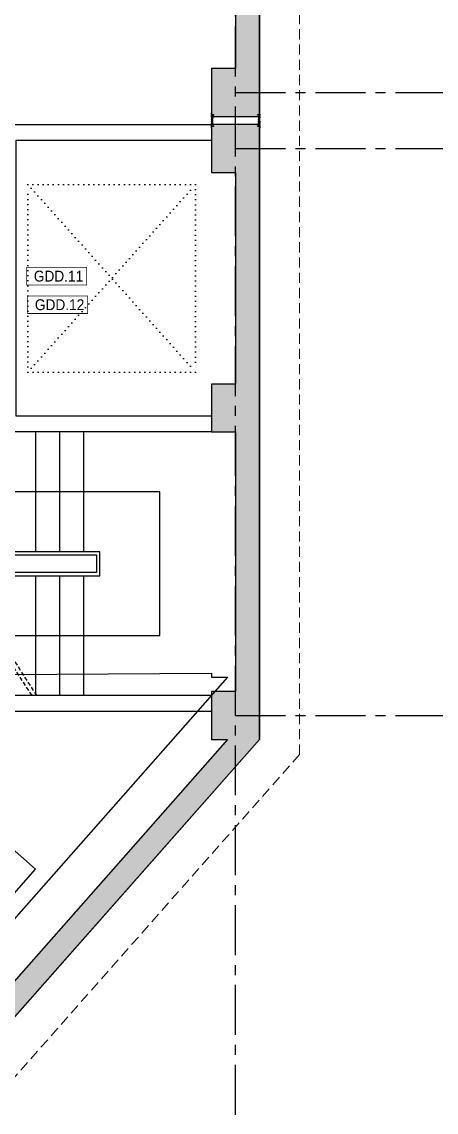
# Model space of a CAD drawing. Header units: millimetres. Extents: x -379292 to 1221486, y 92049 to 447512.
# Drawn here: x -106130 to -100945, y 155851 to 169504 of the extents above; entities that cross this region are included whole.
import ezdxf
from ezdxf.lldxf.tags import DXFTag

# ---------------------------------------------------------------- set-up
doc = ezdxf.new("R2010")
doc.units = ezdxf.units.MM
for name, pattern in [('( Hidden )', [0.375, 0.25, -0.125]), ('CENTER', [2, 1.25, -0.25, 0.25, -0.25]), ('DOT', [6.35, 0, -6.35]), ('HIDDEN', [9.525, 6.35, -3.175])]:
    doc.linetypes.add(name, pattern=pattern)
for name, color, linetype, lineweight in [('-M-YNGN-ZON6', 2, 'SP', 30), ('06_FORMWORK HIDDEN', 252, 'HIDDEN2', 0), ('Aironn-Kodlama', 7, 'Continuous', 0)]:
    doc.layers.add(name, color=color, linetype=linetype, lineweight=lineweight)
for name, color, linetype in [('05_AXIS', 211, 'CENTER'), ('05_DILATATION', 131, 'Continuous'), ('05_HANDRAIL', 153, 'Continuous'), ('05_HATCH CONCRETE', 141, 'Continuous'), ('05_HATCH SOLID-2', 253, 'Continuous'), ('05_HOLE MC', 150, 'Continuous'), ('05_STAIRS', 52, 'Continuous'), ('05_STAIRS ARROW', 2, 'Continuous'), ('05_WALL', 3, 'Continuous'), ('AIRONN ZONLAMA', 4, 'Continuous')]:
    doc.layers.add(name, color=color, linetype=linetype)
doc.styles.add('CIZGI', font='tahoma.ttf', dxfattribs={"width": 0.8, "oblique": 20})
doc.styles.get("Standard").update_dxf_attribs({"font": 'segoeuil.ttf'})
tags = doc.linetypes.add('HIDDEN2', pattern=[0.1875, 0.125, -0.0625]).pattern_tags.tags
tags[6:7] = [DXFTag(74, 4), DXFTag(75, 0), DXFTag(340, '0'), DXFTag(46, 0.0), DXFTag(50, 0.0), DXFTag(44, 0.0), DXFTag(45, 0.0)]
tags[4:5] = [DXFTag(74, 4), DXFTag(75, 0), DXFTag(340, '0'), DXFTag(46, 0.0), DXFTag(50, 0.0), DXFTag(44, 0.0), DXFTag(45, 0.0)]
doc.linetypes.add('SP', pattern='A,2,-0.1,["SP",CIZGI,S=0.14,R=0.2,X=0,Y=-0.07],-0.255', length=2.355)
pattern_1 = [(225, (905000, -3e-07), (67.351921, -67.351921), []), (225, (904932.65, -3e-07), (67.351921, -67.351921), [47.625, -23.8125])]

# ---------------------------------------------------------------- blocks, each defined once
blk = doc.blocks.new('202_Aks')
at = {"layer": '05_AXIS', "ltscale": 500}
for p, q in [((137900, -182300), (137900, 5000)), ((137900, -109500), (143500, -109500)), ((137900, -110200), (143500, -110200)), ((137900, -117300), (142900, -117300))]:
    blk.add_line(p, q, dxfattribs=at)
blk = doc.blocks.new('*U86')
at = {"layer": '05_HANDRAIL', "color": 8}
blk.add_lwpolyline([(1444, 1500), (3200, 1500), (3200, 1800), (-70, 1800), (-70, 1760), (3160, 1760), (3160, 1540), (1418, 1540)], dxfattribs=at)
at = {"layer": '05_HANDRAIL', "color": 8, "linetype": 'DOT', "ltscale": 10}
blk.add_lwpolyline([(1352, 1540), (-50, 1540), (-50, 1500), (1384, 1500)], dxfattribs=at)
at = {"layer": '05_STAIRS', "color": 8, "flags": 128}
for points in [[(0, 1800), (0, 3300)], [(300, 1800), (300, 3300)], [(600, 1800), (600, 3300)], [(900, 1800), (900, 3300)], [(1200, 1800), (1200, 3300)], [(1500, 1800), (1500, 3300)], [(1800, 1800), (1800, 3300)], [(2100, 1800), (2100, 3300)], [(2400, 1800), (2400, 3300)], [(2700, 1800), (2700, 3300)], [(3000, 1800), (3000, 3300)], [(1928, 750), (3000, 750), (3950, 750), (3950, 2550), (0, 2550)], [(1444, 1500), (3200, 1500), (3200, 1800), (0, 1800)], [(1800, 949), (1800, 1500)], [(2100, 484), (2100, 1500)], [(2400, 0), (2400, 1500)], [(2700, 0), (2700, 1500)], [(3000, 0), (3000, 1500)]]:
    blk.add_lwpolyline(points, dxfattribs=at)
at = {"layer": '05_STAIRS', "color": 8, "linetype": '( Hidden )', "ltscale": 200}
for points in [[(2353, 0), (1358, 1540)], [(2413, 0), (1418, 1540)]]:
    blk.add_lwpolyline(points, dxfattribs=at)
at = {"layer": '05_STAIRS', "color": 8, "linetype": 'DOT', "ltscale": 10, "flags": 128}
for points in [[(0, 0), (0, 1500)], [(0, 1500), (1384, 1500)], [(300, 0), (300, 1500)], [(600, 0), (600, 1500)], [(900, 0), (900, 1500)], [(1200, 0), (1200, 1500)], [(1500, 1413), (1500, 1500)], [(1500, 0), (1500, 1321)], [(0, 825), (0, 675), (-145, 750), (0, 825)], [(1800, 0), (1800, 856)], [(0, 750), (1869, 750)], [(2100, 0), (2100, 392)]]:
    blk.add_lwpolyline(points, dxfattribs=at)
at = {"layer": '05_STAIRS ARROW', "color": 8, "ltscale": 2}
blk.add_circle((0, 2550), 50, dxfattribs=at)
blk = doc.blocks.new('DİLATASYON PROFİL')
at = {"color": 8}
for p, q in [((-48, 0), (-46, 2)), ((-48, 0), (-20, 0)), ((-46, 2), (-46, 2)), ((-23, 2), (-20, 2)), ((-23, 2), (-22, 0)), ((-19, 2), (-20, 1)), ((-20, 2), (-20, 1)), ((-20, 0), (12, 0)), ((-20, 0), (-20, 0)), ((-20, 0), (-20, 0)), ((-17, 2), (-19, 2)), ((-17, 2), (-18, 0)), ((12, -13), (12, 0)), ((12, -13), (12, 0)), ((20, 2), (21, 0)), ((22, 2), (21, 2)), ((21, 1), (21, 0)), ((21, -1), (21, 0)), ((23, 1), (23, 1)), ((24, -6), (23, 1)), ((24, 1), (24, 1)), ((24, 1), (24, 1)), ((25, 1), (25, 1)), ((25, 1), (25, 1)), ((26, 1), (26, 1)), ((26, 1), (26, 1)), ((27, 1), (27, 1)), ((27, 1), (27, 1)), ((28, 1), (28, 1)), ((28, 1), (28, 1)), ((29, 1), (29, 1)), ((29, 1), (29, 1)), ((30, 1), (30, 1)), ((30, 1), (30, 1)), ((31, 1), (31, 1)), ((31, 1), (31, 1)), ((32, 1), (32, 1)), ((32, 1), (32, 1)), ((33, 1), (33, 1)), ((33, 1), (33, 1)), ((34, 1), (34, 1)), ((34, 1), (34, 1)), ((35, 1), (35, 1)), ((35, 1), (35, 1)), ((36, 2), (36, 2)), ((36, 2), (36, 1)), ((38, 2), (36, 1)), ((36, 1), (36, 2)), ((36, 1), (36, 2)), ((38, 2), (38, 2)), ((38, 2), (38, 2)), ((38, 2), (38, 2)), ((39, 2), (38, 2)), ((39, 2), (38, 2)), ((40, 2), (39, 2)), ((39, 2), (39, 2)), ((40, 2), (41, 2)), ((41, 2), (42, 1)), ((41, 2), (41, 2)), ((43, 2), (42, 1)), ((43, 2), (43, 2)), ((43, 1), (43, 2)), ((43, 1), (43, 2)), ((44, 1), (44, 1)), ((45, 1), (45, 1)), ((45, 1), (45, 1)), ((46, 1), (46, 1)), ((46, 1), (46, 1)), ((47, 1), (47, 1)), ((47, 1), (47, 1)), ((48, 1), (48, 1)), ((48, 1), (48, 1)), ((49, 1), (49, 1)), ((49, 1), (49, 1)), ((50, 1), (50, 1)), ((50, 1), (50, 1)), ((51, 1), (51, 1)), ((51, 1), (51, 1)), ((52, 1), (52, 1)), ((52, 1), (52, 1)), ((53, 1), (53, 1)), ((53, 1), (53, 1)), ((54, 1), (54, 1)), ((54, 1), (54, 1)), ((55, 1), (55, 1)), ((55, 1), (55, 1)), ((56, 1), (56, 1)), ((57, 2), (57, 2)), ((57, 2), (58, 1)), ((57, 1), (57, 2)), ((57, 1), (57, 2)), ((59, 2), (58, 1)), ((59, 2), (59, 2)), ((59, 2), (59, 2)), ((59, 2), (59, 2)), ((60, 2), (59, 2)), ((60, 2), (59, 2)), ((60, 2), (61, 2)), ((61, 2), (62, 2)), ((61, 2), (61, 2)), ((63, 2), (62, 2)), ((63, 2), (64, 1)), ((64, 2), (64, 2)), ((64, 2), (64, 1)), ((64, 1), (64, 2)), ((64, 1), (64, 2)), ((65, 1), (65, 1)), ((66, 1), (66, 1)), ((66, 1), (66, 1)), ((67, 1), (67, 1)), ((67, 1), (67, 1)), ((68, 1), (68, 1)), ((68, 1), (68, 1)), ((69, 1), (69, 1)), ((69, 1), (69, 1)), ((70, 1), (70, 1)), ((70, 1), (70, 1)), ((71, 1), (71, 1)), ((71, 1), (71, 1)), ((72, 1), (72, 1)), ((72, 1), (72, 1)), ((73, 1), (73, 1)), ((73, 1), (73, 1)), ((74, 1), (74, 1)), ((74, 1), (74, 1)), ((75, 1), (75, 1)), ((75, 1), (75, 1)), ((76, -6), (77, 1)), ((76, 1), (76, 1)), ((76, 1), (76, 1)), ((77, 1), (77, 1)), ((77, 1), (77, 1)), ((78, 2), (79, 2)), ((80, 2), (79, 0)), ((79, 1), (79, 0)), ((79, -1), (79, 1)), ((88, -13), (88, 0)), ((120, 0), (88, 0)), ((88, -13), (88, 0)), ((148, 0), (88, 0)), ((117, 2), (119, 2)), ((117, 2), (118, 0)), ((119, 2), (120, 1)), ((123, 2), (120, 2)), ((120, 2), (120, 1)), ((120, 0), (120, 0)), ((120, 0), (120, 0)), ((140, 0), (120, 0)), ((123, 2), (122, 0)), ((146, 2), (146, 2)), ((148, 0), (146, 2)), ((-22, -20), (-23, -21)), ((-22, -20), (-23, -21)), ((-23, -21), (-22, -22)), ((-23, -21), (-22, -22)), ((-23, -22), (-23, -23)), ((-22, -22), (-23, -22)), ((-23, -22), (-23, -23)), ((-22, -22), (-23, -22)), ((-23, -23), (-22, -23)), ((-22, -23), (-23, -23)), ((-23, -23), (-23, -24)), ((-23, -23), (-22, -23)), ((-22, -23), (-23, -23)), ((-23, -23), (-23, -24)), ((-23, -24), (-22, -25)), ((-23, -24), (-22, -25)), ((-22, 0), (-18, 0)), ((-22, -3), (-22, 0)), ((-22, 0), (-18, 0)), ((-22, -3), (-22, 0)), ((-22, -3), (-18, -3)), ((-22, -3), (-18, -3)), ((-21, -6), (-22, -6)), ((-22, -6), (-22, -7)), ((-21, -6), (-22, -6)), ((-22, -6), (-22, -7)), ((-22, -7), (-21, -7)), ((-21, -7), (-22, -7)), ((-22, -7), (-22, -9)), ((-22, -7), (-21, -7)), ((-21, -7), (-22, -7)), ((-22, -7), (-22, -9)), ((-22, -9), (-21, -9)), ((-21, -9), (-22, -9)), ((-22, -9), (-22, -10)), ((-22, -9), (-21, -9)), ((-21, -9), (-22, -9)), ((-22, -9), (-22, -10)), ((-22, -10), (-21, -11)), ((-22, -10), (-21, -11)), ((-21, -11), (-22, -11)), ((-22, -11), (-22, -12)), ((-21, -11), (-22, -11)), ((-22, -11), (-22, -12)), ((-22, -12), (-21, -13)), ((-22, -12), (-21, -13)), ((-21, -13), (-22, -13)), ((-22, -13), (-22, -14)), ((-21, -13), (-22, -13)), ((-22, -13), (-22, -14)), ((-21, -14), (-22, -14)), ((-22, -14), (-21, -14)), ((-21, -14), (-22, -14)), ((-22, -14), (-22, -16)), ((-21, -14), (-22, -14)), ((-22, -14), (-21, -14)), ((-21, -14), (-22, -14)), ((-22, -14), (-22, -16)), ((-22, -16), (-21, -16)), ((-21, -16), (-22, -16)), ((-22, -16), (-22, -17)), ((-22, -16), (-21, -16)), ((-21, -16), (-22, -16)), ((-22, -16), (-22, -17)), ((-22, -17), (-21, -18)), ((-22, -17), (-21, -18)), ((-21, -18), (-22, -18)), ((-22, -18), (-22, -19)), ((-21, -18), (-22, -18)), ((-22, -18), (-22, -19)), ((-22, -19), (-22, -20)), ((-22, -19), (-22, -20)), ((-22, -20), (-22, -20)), ((-22, -20), (-22, -20)), ((-22, -25), (-21, -25)), ((-22, -25), (-21, -25)), ((-21, -3), (-21, -3)), ((-21, -3), (-21, -6)), ((-21, -6), (-21, -3)), ((-21, -25), (-20, -3)), ((-21, -3), (-21, -3)), ((-21, -3), (-21, -6)), ((-21, -6), (-21, -3)), ((-21, -25), (-20, -3)), ((-21, -7), (-21, -7)), ((-21, -7), (-21, -7)), ((-19, -12), (-21, -14)), ((-19, -12), (-21, -14)), ((-19, -13), (-21, -14)), ((-19, -13), (-21, -14)), ((-19, -16), (-21, -18)), ((-19, -16), (-21, -17)), ((-19, -16), (-21, -18)), ((-19, -16), (-21, -17)), ((-19, -19), (-21, -21)), ((-19, -19), (-21, -21)), ((-19, -20), (-21, -21)), ((-19, -20), (-21, -21)), ((-19, -23), (-21, -25)), ((-19, -23), (-21, -25)), ((-19, -23), (-21, -25)), ((-19, -23), (-21, -25)), ((-21, -25), (-21, -25)), ((-20, -27), (-21, -25)), ((-21, -25), (-21, -25)), ((-20, -27), (-21, -25)), ((-19, -25), (-20, -3)), ((-19, -25), (-20, -3)), ((-20, -5), (-20, -6)), ((-20, -5), (-20, -6)), ((-20, -6), (-20, -6)), ((-20, -6), (-20, -6)), ((-19, -9), (-20, -10)), ((-19, -9), (-20, -10)), ((-19, -9), (-20, -10)), ((-19, -9), (-20, -10)), ((-20, -27), (-18, -25)), ((-20, -27), (-18, -25)), ((-18, -3), (-19, -3)), ((-19, -3), (-19, -6)), ((-18, -3), (-19, -3)), ((-19, -3), (-19, -6)), ((-19, -6), (-18, -6)), ((-19, -6), (-18, -6)), ((-19, -7), (-18, -7)), ((-18, -7), (-19, -7)), ((-19, -7), (-18, -7)), ((-18, -7), (-19, -7)), ((-19, -9), (-18, -9)), ((-18, -9), (-19, -9)), ((-19, -9), (-18, -9)), ((-18, -9), (-19, -9)), ((-18, -10), (-19, -11)), ((-18, -10), (-19, -11)), ((-19, -11), (-18, -11)), ((-19, -11), (-18, -11)), ((-18, -12), (-19, -13)), ((-18, -12), (-19, -13)), ((-19, -13), (-18, -13)), ((-19, -13), (-18, -13)), ((-19, -25), (-18, -25)), ((-19, -25), (-18, -25)), ((-18, -3), (-18, 0)), ((-18, -3), (-18, 0)), ((-18, -5), (-18, -3)), ((-18, -5), (-18, -3)), ((-18, -6), (-18, -5)), ((-18, -5), (-18, -5)), ((-18, -6), (-18, -5)), ((-18, -5), (-18, -5)), ((-18, -6), (-18, -7)), ((-18, -6), (-18, -7)), ((-18, -7), (-18, -9)), ((-18, -7), (-18, -9)), ((-18, -9), (-18, -10)), ((-18, -9), (-18, -9)), ((-18, -9), (-18, -10)), ((-18, -9), (-18, -9)), ((-18, -11), (-18, -11)), ((-18, -11), (-18, -12)), ((-18, -11), (-18, -11)), ((-18, -11), (-18, -12)), ((-18, -13), (-18, -14)), ((-18, -13), (-18, -14)), ((-18, -14), (-18, -16)), ((-18, -14), (-18, -14)), ((-18, -14), (-18, -14)), ((-18, -14), (-18, -16)), ((-18, -14), (-18, -14)), ((-18, -14), (-18, -14)), ((-18, -16), (-17, -16)), ((-18, -16), (-18, -16)), ((-18, -16), (-17, -16)), ((-18, -16), (-18, -16)), ((-17, -17), (-18, -18)), ((-17, -17), (-18, -18)), ((-18, -18), (-17, -18)), ((-18, -18), (-17, -18)), ((-17, -19), (-18, -20)), ((-17, -19), (-18, -20)), ((-18, -20), (-17, -20)), ((-18, -20), (-17, -20)), ((-17, -21), (-18, -22)), ((-17, -21), (-18, -22)), ((-18, -22), (-17, -22)), ((-18, -22), (-17, -22)), ((-18, -23), (-17, -23)), ((-17, -23), (-18, -23)), ((-18, -23), (-17, -23)), ((-17, -23), (-18, -23)), ((-17, -24), (-18, -25)), ((-17, -24), (-18, -25)), ((-18, -25), (-18, -25)), ((-18, -25), (-18, -25)), ((-17, -16), (-17, -17)), ((-17, -16), (-17, -17)), ((-17, -18), (-17, -19)), ((-17, -18), (-17, -19)), ((-17, -20), (-17, -21)), ((-17, -20), (-17, -21)), ((-17, -22), (-17, -23)), ((-17, -22), (-17, -23)), ((-17, -23), (-17, -24)), ((-17, -23), (-17, -24)), ((12, -13), (21, -13)), ((19, -2), (19, -1)), ((19, -8), (19, -8)), ((20, -3), (21, -3)), ((21, -1), (21, -3)), ((22, -12), (21, -7)), ((21, -13), (21, -9)), ((22, -12), (24, -7)), ((24, -5), (24, 0)), ((25, -6), (24, -6)), ((26, -6), (24, -6)), ((24, -7), (25, -7)), ((26, -7), (24, -7)), ((24, -12), (24, -8)), ((25, -8), (24, -8)), ((34, -12), (24, -12)), ((25, -5), (25, -4)), ((28, -4), (25, -4)), ((25, -10), (25, -8)), ((28, -10), (25, -10)), ((26, -4), (27, -4)), ((26, -6), (26, -5)), ((26, -9), (26, -7)), ((27, -9), (26, -9)), ((27, -9), (27, -4)), ((28, -10), (28, -4)), ((30, -10), (30, -4)), ((32, -4), (30, -4)), ((32, -10), (30, -10)), ((31, -4), (31, -8)), ((32, -4), (31, -4)), ((31, -8), (31, -10)), ((31, -10), (32, -10)), ((31, -10), (32, -10)), ((32, -4), (32, -5)), ((32, -4), (32, -6)), ((32, -6), (34, -6)), ((32, -8), (32, -10)), ((34, -8), (32, -8)), ((32, -10), (32, -8)), ((32, -10), (32, -8)), ((34, -6), (33, -6)), ((33, -8), (34, -8)), ((34, 0), (34, -5)), ((34, -6), (34, -2)), ((34, -8), (34, -12)), ((36, -7), (36, -5)), ((43, -7), (43, -5)), ((45, -6), (45, 0)), ((45, -6), (45, -2)), ((46, -6), (45, -6)), ((46, -6), (45, -6)), ((45, -8), (46, -8)), ((46, -8), (45, -8)), ((45, -12), (45, -9)), ((55, -12), (45, -12)), ((46, -6), (46, -4)), ((46, -4), (48, -4)), ((49, -4), (46, -4)), ((46, -6), (46, -4)), ((46, -10), (46, -8)), ((46, -10), (46, -8)), ((46, -10), (46, -9)), ((48, -10), (46, -10)), ((49, -10), (46, -10)), ((48, -4), (48, -8)), ((48, -8), (48, -10)), ((49, -10), (49, -4)), ((53, -4), (51, -4)), ((51, -10), (51, -4)), ((53, -10), (51, -10)), ((52, -4), (52, -8)), ((54, -4), (52, -4)), ((52, -8), (52, -10)), ((52, -10), (54, -10)), ((53, -4), (53, -6)), ((54, -4), (54, -5)), ((55, -6), (54, -6)), ((55, -6), (54, -6)), ((54, -8), (55, -8)), ((55, -8), (54, -8)), ((54, -10), (54, -8)), ((53, -9), (53, -10)), ((55, 0), (55, -6)), ((55, -6), (55, -2)), ((55, -9), (55, -12)), ((57, -7), (57, -5)), ((64, -7), (64, -5)), ((66, -6), (66, 0)), ((66, -6), (66, -2)), ((68, -6), (66, -6)), ((67, -6), (66, -6)), ((66, -8), (68, -8)), ((67, -8), (66, -8)), ((66, -12), (66, -9)), ((76, -12), (66, -12)), ((68, -6), (68, -4)), ((68, -4), (69, -4)), ((70, -4), (68, -4)), ((68, -6), (68, -4)), ((68, -10), (68, -8)), ((68, -10), (68, -8)), ((68, -10), (68, -9)), ((69, -10), (68, -10)), ((70, -10), (68, -10)), ((69, -4), (69, -8)), ((69, -8), (69, -10)), ((70, -10), (70, -4)), ((75, -4), (72, -4)), ((72, -10), (72, -4)), ((75, -10), (72, -10)), ((73, -10), (73, -5)), ((74, -5), (73, -5)), ((73, -10), (74, -10)), ((74, -7), (74, -5)), ((74, -7), (76, -7)), ((74, -9), (74, -8)), ((74, -8), (76, -8)), ((75, -4), (75, -6)), ((76, -6), (75, -6)), ((75, -8), (76, -8)), ((75, -9), (75, -10)), ((76, 0), (76, -6)), ((78, -12), (76, -8)), ((76, -9), (76, -12)), ((78, -12), (79, -8)), ((79, -2), (79, -3)), ((80, -3), (79, -3)), ((79, -13), (79, -9)), ((88, -13), (79, -13)), ((81, -2), (81, -1)), ((81, -8), (81, -9)), ((118, -16), (117, -16)), ((117, -16), (117, -17)), ((118, -16), (117, -16)), ((117, -16), (117, -17)), ((117, -17), (118, -18)), ((117, -17), (118, -18)), ((118, -18), (117, -18)), ((117, -18), (117, -19)), ((118, -18), (117, -18)), ((117, -18), (117, -19)), ((117, -19), (118, -20)), ((117, -19), (118, -20)), ((118, -20), (117, -20)), ((117, -20), (117, -21)), ((118, -20), (117, -20)), ((117, -20), (117, -21)), ((117, -21), (118, -22)), ((117, -21), (118, -22)), ((117, -22), (117, -23)), ((118, -22), (117, -22)), ((117, -22), (117, -23)), ((118, -22), (117, -22)), ((117, -23), (118, -23)), ((118, -23), (117, -23)), ((117, -23), (117, -24)), ((117, -23), (118, -23)), ((118, -23), (117, -23)), ((117, -23), (117, -24)), ((117, -24), (118, -25)), ((117, -24), (118, -25)), ((118, 0), (122, 0)), ((118, -3), (118, 0)), ((118, 0), (122, 0)), ((118, -3), (118, 0)), ((118, -3), (119, -3)), ((118, -3), (122, -3)), ((118, -6), (118, -3)), ((118, -3), (119, -3)), ((118, -3), (122, -3)), ((118, -6), (118, -3)), ((119, -6), (118, -6)), ((118, -6), (118, -7)), ((119, -6), (118, -6)), ((118, -6), (118, -7)), ((118, -7), (119, -7)), ((118, -7), (118, -7)), ((119, -7), (118, -7)), ((118, -7), (118, -9)), ((118, -7), (119, -7)), ((118, -7), (118, -7)), ((119, -7), (118, -7)), ((118, -7), (118, -9)), ((118, -9), (119, -9)), ((119, -9), (118, -9)), ((118, -9), (118, -10)), ((118, -9), (119, -9)), ((119, -9), (118, -9)), ((118, -9), (118, -10)), ((118, -10), (119, -11)), ((118, -10), (119, -11)), ((119, -11), (118, -11)), ((118, -11), (118, -12)), ((119, -11), (118, -11)), ((118, -11), (118, -12)), ((118, -12), (119, -13)), ((118, -12), (119, -13)), ((119, -13), (118, -13)), ((118, -13), (118, -14)), ((119, -13), (118, -13)), ((118, -13), (118, -14)), ((118, -14), (118, -14)), ((118, -14), (118, -14)), ((118, -14), (118, -16)), ((118, -14), (118, -14)), ((118, -14), (118, -14)), ((118, -14), (118, -14)), ((118, -14), (118, -16)), ((118, -14), (118, -14)), ((118, -16), (118, -16)), ((118, -16), (118, -16)), ((121, -23), (118, -25)), ((121, -23), (118, -25)), ((118, -25), (119, -25)), ((118, -25), (118, -25)), ((120, -27), (118, -25)), ((118, -25), (119, -25)), ((118, -25), (118, -25)), ((120, -27), (118, -25)), ((119, -3), (119, -6)), ((119, -25), (120, -3)), ((119, -3), (119, -6)), ((119, -25), (120, -3)), ((120, -6), (119, -6)), ((120, -6), (119, -6)), ((120, -9), (119, -10)), ((120, -9), (119, -10)), ((120, -9), (119, -10)), ((120, -9), (119, -10)), ((121, -12), (119, -14)), ((121, -12), (119, -14)), ((121, -13), (119, -14)), ((121, -13), (119, -14)), ((121, -16), (119, -18)), ((121, -16), (119, -17)), ((121, -16), (119, -18)), ((121, -16), (119, -17)), ((121, -19), (119, -21)), ((121, -19), (119, -21)), ((121, -20), (119, -21)), ((121, -20), (119, -21)), ((121, -23), (119, -25)), ((121, -23), (119, -25)), ((121, -25), (120, -3)), ((121, -25), (120, -3)), ((120, -5), (120, -6)), ((120, -5), (120, -6)), ((120, -27), (121, -25)), ((120, -27), (121, -25)), ((121, -3), (121, -3)), ((121, -3), (121, -6)), ((121, -5), (121, -3)), ((121, -3), (121, -3)), ((121, -3), (121, -6)), ((121, -5), (121, -3)), ((121, -6), (121, -5)), ((121, -5), (121, -5)), ((121, -6), (121, -5)), ((121, -5), (121, -5)), ((121, -6), (122, -6)), ((121, -6), (122, -6)), ((121, -8), (122, -7)), ((122, -7), (121, -8)), ((121, -8), (122, -7)), ((122, -7), (121, -8)), ((121, -9), (122, -9)), ((121, -9), (121, -9)), ((122, -9), (121, -9)), ((121, -9), (122, -9)), ((121, -9), (121, -9)), ((122, -9), (121, -9)), ((122, -10), (121, -11)), ((122, -10), (121, -11)), ((121, -11), (122, -11)), ((121, -11), (121, -11)), ((121, -11), (122, -11)), ((121, -11), (121, -11)), ((122, -12), (121, -13)), ((122, -12), (121, -13)), ((121, -13), (122, -13)), ((121, -13), (122, -13)), ((121, -14), (122, -14)), ((122, -14), (121, -14)), ((121, -14), (122, -14)), ((122, -14), (121, -14)), ((121, -16), (122, -16)), ((122, -16), (121, -16)), ((121, -16), (122, -16)), ((122, -16), (121, -16)), ((122, -17), (121, -18)), ((122, -17), (121, -18)), ((121, -18), (122, -18)), ((121, -18), (122, -18)), ((121, -25), (121, -25)), ((121, -25), (122, -25)), ((121, -25), (121, -25)), ((121, -25), (122, -25)), ((122, -3), (122, 0)), ((122, -3), (122, 0)), ((122, -6), (122, -7)), ((122, -6), (122, -7)), ((122, -7), (122, -9)), ((122, -7), (122, -9)), ((122, -9), (122, -10)), ((122, -9), (122, -10)), ((122, -11), (122, -12)), ((122, -11), (122, -12)), ((122, -13), (122, -14)), ((122, -13), (122, -14)), ((122, -14), (122, -16)), ((122, -14), (122, -16)), ((122, -16), (122, -17)), ((122, -16), (122, -17)), ((122, -18), (122, -19)), ((122, -18), (122, -19)), ((122, -19), (122, -20)), ((122, -19), (122, -20)), ((122, -20), (122, -20)), ((122, -20), (123, -21)), ((122, -20), (122, -20)), ((122, -20), (123, -21)), ((123, -21), (122, -22)), ((123, -21), (122, -22)), ((122, -22), (123, -22)), ((122, -22), (123, -22)), ((122, -23), (123, -23)), ((123, -23), (122, -23)), ((122, -23), (123, -23)), ((123, -23), (122, -23)), ((123, -24), (122, -25)), ((123, -24), (122, -25)), ((123, -22), (123, -23)), ((123, -22), (123, -23)), ((123, -23), (123, -24)), ((123, -23), (123, -24))]:
    blk.add_line(p, q, dxfattribs=at)
for centre, radius, start, end in [((-45, 1), 1.3, 64.6683, 126.1289), ((-44, 3), 1.3, 244.6683, 295.3317), ((-43, 1), 1.3, 64.6683, 115.3317), ((-42, 3), 1.3, 244.6683, 295.3317), ((-40, 1), 1.3, 64.6683, 115.3317), ((-39, 3), 1.3, 244.6683, 295.3317), ((-38, 1), 1.3, 64.6683, 115.3317), ((-37, 3), 1.3, 244.6683, 295.3317), ((-36, 1), 1.3, 64.6683, 115.3317), ((-35, 3), 1.3, 244.6683, 295.3317), ((-34, 1), 1.3, 64.6683, 115.3317), ((-33, 3), 1.3, 244.6683, 295.3317), ((-32, 1), 1.3, 64.6683, 115.3317), ((-30, 3), 1.3, 244.6683, 295.3317), ((-29, 1), 1.3, 64.6683, 115.3317), ((-28, 3), 1.3, 244.6683, 295.3317), ((-27, 1), 1.3, 64.6683, 115.3317), ((-26, 3), 1.3, 244.6683, 295.3317), ((-25, 1), 1.3, 64.6683, 115.3317), ((-24, 3), 1.3, 244.6683, 295.3317), ((-23, 1), 1.3, 64.6683, 115.3317), ((-22, 3), 1.3, 244.6683, 295.3317), ((-20, 1), 1.3, 64.6683, 115.3317), ((-19, 3), 1.3, 244.6683, 295.3317), ((-18, 1), 1.3, 64.6683, 115.3317), ((-17, 3), 1.3, 244.6683, 295.3317), ((-16, 1), 1.3, 64.6683, 115.3317), ((-15, 3), 1.3, 244.6683, 295.3317), ((-14, 1), 1.3, 64.6683, 115.3317), ((-13, 3), 1.3, 244.6683, 295.3317), ((-12, 1), 1.3, 64.6683, 115.3317), ((-10, 3), 1.3, 244.6683, 295.3317), ((-9, 1), 1.3, 64.6683, 115.3317), ((-8, 3), 1.3, 244.6683, 295.3317), ((-7, 1), 1.3, 64.6683, 115.3317), ((-6, 1), 1.3, 64.6683, 115.3317), ((-5, 3), 1.3, 244.6683, 295.3317), ((-4, 1), 1.3, 64.6683, 115.3317), ((-3, 3), 1.3, 244.6683, 295.3317), ((-2, 1), 1.3, 64.6683, 115.3317), ((-1, 3), 1.3, 244.6683, 295.3317), ((1, 1), 1.3, 64.6683, 115.3317), ((2, 3), 1.3, 244.6683, 295.3317), ((3, 1), 1.3, 64.6683, 115.3317), ((4, 3), 1.3, 244.6683, 295.3317), ((5, 1), 1.3, 64.6683, 115.3317), ((6, 3), 1.3, 244.6683, 295.3317), ((7, 1), 1.3, 64.6683, 115.3317), ((8, 3), 1.3, 244.6683, 295.3317), ((9, 1), 1.3, 64.6683, 115.3317), ((11, 3), 1.3, 244.6683, 295.3317), ((12, 1), 1.3, 64.6683, 115.3317), ((13, 3), 1.3, 244.6683, 295.3317), ((14, 1), 1.3, 64.6683, 115.3317), ((15, 3), 1.3, 244.6683, 295.3317), ((16, 1), 1.3, 64.6683, 115.3317), ((17, 3), 1.3, 244.6683, 295.3317), ((18, 1), 1.3, 63.2691, 115.3317), ((20, 3), 1.3, 244.6683, 288.3764), ((21, 2), 0.381, 90.8255, 269.3453), ((20, -1), 1.61, 330.6457, 24.0465), ((22, 1), 0.55, 357.34, 90), ((23, 1), 0.16, 40.5, 139.5), ((23, 1), 0.16, 141.0253, 263.0349), ((23, -1), 1.2, 25.7871, 83.0349), ((24, 1), 0.16, 40.5, 139.5), ((25, 1), 0.16, 40.5, 139.5), ((26, 1), 0.16, 40.5, 139.5), ((27, 1), 0.16, 40.5, 139.5), ((28, 1), 0.16, 40.5, 139.5), ((29, 1), 0.16, 40.5, 139.5), ((30, 1), 0.16, 40.5, 139.5), ((31, 1), 0.16, 40.5, 139.5), ((32, 1), 0.16, 40.5, 139.5), ((33, 1), 0.16, 40.5, 139.5), ((34, 1), 0.16, 40.5, 139.5), ((37, -2), 3, 110.9248, 180), ((35, -1), 1.2, 93.7255, 146.441), ((35, 1), 0.16, 273.7255, 40.5), ((35, 1), 0.16, 273.7255, 276.016), ((39, -8), 10, 110.7934, 110.9248), ((39, -8), 10, 69.0752, 69.2066), ((42, -2), 3, 0, 69.0752), ((44, 1), 0.16, 40.5, 139.5), ((44, -1), 1.2, 25.7871, 64.9325), ((45, 1), 0.16, 40.5, 139.5), ((46, 1), 0.16, 40.5, 139.5), ((47, 1), 0.16, 40.5, 139.5), ((48, 1), 0.16, 40.5, 139.5), ((49, 1), 0.16, 40.5, 139.5), ((50, 1), 0.16, 40.5, 139.5), ((51, 1), 0.16, 40.5, 139.5), ((52, 1), 0.16, 40.5, 139.5), ((53, 1), 0.16, 40.5, 139.5), ((54, 1), 0.16, 40.5, 139.5), ((55, 1), 0.16, 40.5, 139.5), ((58, -2), 3, 110.9248, 180), ((56, -1), 1.2, 93.7255, 146.441), ((56, 0), 0.16, 273.7255, 40.5), ((61, -8), 10, 110.7934, 110.9248), ((61, -8), 10, 69.0752, 69.2066), ((63, -2), 3, 0, 69.0752), ((66, 1), 0.16, 40.5, 139.5), ((67, 1), 0.16, 40.5, 139.5), ((65, -1), 1.2, 25.7871, 64.9325), ((68, 1), 0.16, 40.5, 139.5), ((69, 1), 0.16, 40.5, 139.5), ((70, 1), 0.16, 40.5, 139.5), ((71, 1), 0.16, 40.5, 139.5), ((72, 1), 0.16, 40.5, 139.5), ((73, 1), 0.16, 40.5, 139.5), ((74, 1), 0.16, 40.5, 139.5), ((75, 1), 0.16, 40.5, 139.5), ((76, 1), 0.16, 40.5, 139.5), ((77, 1), 0.16, 40.5, 139.5), ((77, -1), 1.2, 93.7255, 146.441), ((78, 1), 0.55, 90, 182.66), ((77, 0), 0.16, 273.7255, 40.5), ((77, 0), 0.16, 273.7255, 276.016), ((79, 1), 0.381, 270.6547, 89.1745), ((80, 1), 1.3, 64.6683, 99.3419), ((82, 3), 1.3, 244.6683, 295.3317), ((83, 1), 1.3, 64.6683, 115.3317), ((84, 3), 1.3, 244.6683, 295.3317), ((85, 1), 1.3, 64.6683, 115.3317), ((86, 3), 1.3, 244.6683, 295.3317), ((87, 1), 1.3, 64.6683, 115.3317), ((88, 3), 1.3, 244.6683, 295.3317), ((89, 1), 1.3, 64.6683, 115.3317), ((90, 3), 1.3, 244.6683, 295.3317), ((92, 1), 1.3, 64.6683, 115.3317), ((93, 3), 1.3, 244.6683, 295.3317), ((94, 1), 1.3, 64.6683, 115.3317), ((95, 3), 1.3, 244.6683, 295.3317), ((96, 1), 1.3, 64.6683, 115.3317), ((97, 3), 1.3, 244.6683, 295.3317), ((98, 1), 1.3, 64.6683, 115.3317), ((99, 3), 1.3, 244.6683, 295.3317), ((100, 1), 1.3, 64.6683, 115.3317), ((102, 3), 1.3, 244.6683, 295.3317), ((103, 1), 1.3, 64.6683, 115.3317), ((104, 3), 1.3, 244.6683, 295.3317), ((105, 1), 1.3, 64.6683, 115.3317), ((106, 3), 1.3, 244.6683, 295.3317), ((107, 1), 1.3, 64.6683, 115.3317), ((108, 3), 1.3, 244.6683, 295.3317), ((109, 1), 1.3, 64.6683, 115.3317), ((111, 3), 1.3, 244.6683, 295.3317), ((112, 1), 1.3, 64.6683, 115.3317), ((113, 3), 1.3, 244.6683, 295.3317), ((114, 1), 1.3, 64.6683, 115.3317), ((115, 3), 1.3, 244.6683, 295.3317), ((116, 1), 1.3, 64.6683, 115.3317), ((117, 3), 1.3, 244.6683, 295.3317), ((118, 1), 1.3, 64.6683, 115.3317), ((119, 3), 1.3, 244.6683, 295.3317), ((121, 1), 1.3, 64.6683, 115.3317), ((122, 3), 1.3, 244.6683, 295.3317), ((123, 1), 1.3, 64.6683, 115.3317), ((124, 3), 1.3, 244.6683, 295.3317), ((125, 1), 1.3, 64.6683, 115.3317), ((126, 3), 1.3, 244.6683, 295.3317), ((127, 1), 1.3, 64.6683, 115.3317), ((128, 3), 1.3, 244.6683, 295.3317), ((129, 1), 1.3, 64.6683, 115.3317), ((131, 3), 1.3, 244.6683, 295.3317), ((132, 1), 1.3, 64.6683, 115.3317), ((133, 3), 1.3, 244.6683, 295.3317), ((134, 1), 1.3, 64.6683, 115.3317), ((135, 3), 1.3, 244.6683, 295.3317), ((136, 1), 1.3, 64.6683, 115.3317), ((137, 3), 1.3, 244.6683, 295.3317), ((138, 1), 1.3, 64.6683, 115.3317), ((139, 3), 1.3, 244.6683, 295.3317), ((141, 1), 1.3, 64.6683, 115.3317), ((142, 3), 1.3, 244.6683, 295.3317), ((143, 1), 1.3, 64.6683, 115.3317), ((144, 3), 1.3, 244.6683, 295.3317), ((145, 1), 1.3, 53.8711, 115.3317), ((-20, -3), 0.25, 2.8081, 91), ((-20, -3), 0.25, 89, 162.832), ((-20, -3), 0.25, 2.8081, 91), ((-20, -3), 0.25, 89, 162.832), ((18, -5), 4.15, 55.3598, 304.6402), ((18, -5), 4.29, 79.8358, 271.4513), ((18, -8), 0.825, 266.6901, 0), ((19, -1), 0.55, 0, 79.8358), ((20, -2), 0.55, 180, 270), ((20, -8), 0.954, 36.5523, 167.7728), ((21, -1), 0.6, 235.3598, 0), ((21, -9), 0.6, 0, 124.6402), ((22, -12), 0.364, 205.1184, 277.8355), ((24, -5), 0.25, 180, 270), ((24, -6), 0.55, 197.1305, 270), ((24, -8), 0.25, 90, 180), ((25, -5), 0.25, 270, 0), ((25, -8), 0.25, 0, 90), ((26, -5), 0.33, 90, 180), ((26, -9), 0.33, 180, 270), ((33, -5), 0.25, 180, 270), ((33, -8), 0.25, 90, 180), ((34, -5), 0.25, 270, 0), ((34, -8), 0.25, 0, 90), ((22, -12), 12.6, 0.0577, 16.2025), ((39, -1), 11.8, 246.209, 293.7816), ((39, -5), 3.75, 0, 180), ((39, -7), 3.75, 180, 0), ((57, -12), 12.6, 163.7975, 179.9423), ((45, -6), 0.25, 180, 270), ((45, -9), 0.25, 90, 180), ((46, -6), 0.25, 270, 0), ((46, -9), 0.25, 0, 90), ((54, -5), 0.25, 180, 270), ((54, -6), 0.25, 180, 270), ((54, -9), 0.25, 90, 180), ((55, -5), 0.25, 270, 0), ((55, -6), 0.25, 270, 0), ((55, -9), 0.25, 0, 90), ((43, -12), 12.6, 0.0577, 16.2025), ((61, -1), 11.8, 246.209, 293.7816), ((61, -5), 3.75, 0, 180), ((61, -7), 3.75, 180, 0), ((78, -12), 12.6, 163.7975, 179.9423), ((66, -6), 0.25, 180, 270), ((66, -9), 0.25, 90, 180), ((67, -6), 0.25, 270, 0), ((67, -9), 0.25, 0, 90), ((74, -5), 0.33, 0, 90), ((74, -9), 0.33, 270, 0), ((75, -6), 0.25, 180, 270), ((75, -9), 0.25, 90, 180), ((76, -6), 0.55, 270, 342.8695), ((76, -6), 0.25, 270, 0), ((76, -9), 0.25, 0, 90), ((78, -12), 0.364, 262.1645, 334.8816), ((80, -1), 1.61, 155.9535, 209.3543), ((79, -1), 0.6, 180, 304.6402), ((80, -8), 0.954, 12.2272, 143.4477), ((79, -9), 0.6, 55.3598, 180), ((82, -5), 4.15, 235.3598, 124.6402), ((80, -2), 0.55, 270, 0), ((82, -5), 4.29, 268.5487, 100.1642), ((81, -1), 0.55, 100.1642, 180), ((82, -9), 0.825, 180, 273.3099), ((120, -3), 0.25, 2.8081, 91), ((120, -3), 0.25, 89, 162.832), ((120, -3), 0.25, 2.8081, 91), ((120, -3), 0.25, 89, 162.832)]:
    blk.add_arc(centre, radius, start, end, dxfattribs=at)
blk = doc.blocks.new('OtoParkBodrumKatMimari')
at = {"layer": '05_HATCH CONCRETE'}
h = blk.add_hatch(dxfattribs=at)
h.set_pattern_fill('ANSI33', color=8, scale=15, angle=180, style=0)
h.set_pattern_definition(pattern_1)
h.paths.add_polyline_path([(96200, 177300), (96200, 177000), (96800, 177000), (96800, 177300), (104600, 177300), (104600, 177000), (105200, 177000), (105200, 177300), (113000, 177300), (113000, 177000), (113600, 177000), (113600, 177300), (121400, 177300), (121400, 177000), (122000, 177000), (122000, 177300), (127400, 177300), (127400, 177000), (128000, 177000), (128000, 177300), (135000, 177300), (135000, 177000), (135300, 177000), (135300, 172100), (135000, 172100), (135000, 171500), (135300, 171500), (135300, 164100), (135000, 164100), (135000, 163500), (135300, 163500), (135300, 156100), (135000, 156100), (135000, 155500), (135300, 155500), (135300, 148100), (135000, 148100), (135000, 147500), (135300, 147500), (135300, 144600), (135000, 144600), (135000, 144000), (135600, 144000), (135600, 144300), (142600, 144300), (142600, 144000), (142900, 144000), (142900, 140100), (142600, 140100), (142600, 139500), (142900, 139500), (142900, 132100), (142600, 132100), (142600, 131500), (142900, 131500), (142900, 127950), (142600, 127950), (142600, 127350), (142900, 127350), (142900, 124300), (142600, 124300), (142600, 123300), (142900, 123300), (142900, 113800), (142600, 113800), (142600, 112800), (142700, 112800), (142700, 100050), (135550, 100050), (135550, 108100), (135050, 108100), (135050, 83500), (135550, 83500), (135550, 99800), (142700, 99800), (142700, 78800), (142600, 78800), (142600, 77800), (142900, 77800), (142900, 68100), (142600, 68100), (142600, 67500), (143200, 67500), (143200, 144600), (135600, 144600), (135600, 177600), (71000, 177600), (71000, 177000), (71600, 177000), (71600, 177300), (79400, 177300), (79400, 177000), (80000, 177000), (80000, 177300), (87800, 177300), (87800, 177000), (88400, 177000), (88400, 177300)])
h = blk.add_hatch(dxfattribs=at)
h.set_pattern_fill('ANSI33', color=8, scale=15, angle=180, style=0)
h.set_pattern_definition(pattern_1)
h.paths.add_polyline_path([(142600, 59700), (142800, 59700), (139870, 56381), (139645, 56579), (139248, 56130), (139473, 55931), (135668, 51620), (135443, 51819), (134848, 51144), (135073, 50945), (131506, 46904), (131281, 47103), (130884, 46653), (131109, 46455), (127899, 42818), (127674, 43017), (127277, 42567), (127502, 42369), (124481, 38946), (124256, 39145), (123859, 38695), (124084, 38496), (120848, 34830), (120623, 35029), (120028, 34354), (120253, 34155), (117433, 30962), (117209, 31160), (116812, 30710), (117036, 30512), (113992, 27063), (113767, 27262), (113370, 26812), (113595, 26613), (110386, 22977), (110161, 23176), (109764, 22726), (109989, 22527), (106786, 18899), (106561, 19097), (105965, 18422), (106190, 18224), (103361, 15019), (103136, 15217), (102739, 14767), (102964, 14569), (99777, 10958), (99552, 11156), (99155, 10707), (99380, 10508), (96303, 7022), (96078, 7220), (95615, 6696), (95840, 6497), (93887, 4285), (93662, 4484), (93265, 4034), (93490, 3836), (90240, 153), (90240, 300), (89640, 300), (89640, 0), (88400, 0), (88400, 300), (87800, 300), (87800, 0), (80000, 0), (80000, 300), (79400, 300), (79400, 0), (71600, 0), (71600, 300), (71000, 300), (71000, -300), (90240, -300), (143200, 59700), (143200, 67400), (142600, 67400), (142600, 66800), (142900, 66800), (142900, 64150), (142600, 64150), (142600, 63550), (142900, 63550), (142900, 60300), (142600, 60300)])
at = {"color": 5}
for points in [[(142900, 123300), (142900, 113800), (142600, 113800), (142600, 112800), (142700, 112800), (142700, 100050), (135550, 100050), (135550, 108100), (135050, 108100), (135050, 83500), (135550, 83500), (135550, 99800), (142700, 99800), (142700, 78800), (142600, 78800), (142600, 77800), (142900, 77800), (142900, 68100), (142600, 68100), (142600, 67500), (143200, 67500), (143200, 144600)], [(90240, -300), (143200, 59700), (143200, 67400), (142600, 67400), (142600, 66800), (142900, 66800), (142900, 64150), (142600, 64150), (142600, 63550), (142900, 63550), (142900, 60300), (142600, 60300), (142600, 59700), (142800, 59700), (139870, 56381), (139645, 56579), (139248, 56130), (139473, 55931), (135668, 51620)]]:
    blk.add_lwpolyline(points, dxfattribs=at)
at = {"layer": '05_HATCH SOLID-2', "color": 251, "ltscale": 25}
blk.add_lwpolyline([(150500, -8770), (150500, 187430), (4700, 187430), (4700, 177600), (135600, 177600), (135600, 144600), (143200, 144600), (143200, 59700), (90240, -300), (70300, -300), (63119, 5881)], dxfattribs=at)
at = {"layer": '05_HOLE MC', "linetype": 'DOT', "ltscale": 10}
blk.add_lwpolyline([(140300, 66650), (142400, 66650), (142400, 64300), (140300, 64300)], close=True, dxfattribs=at)
for points in [[(140300, 66650), (142400, 64300)], [(140300, 64300), (142400, 66650)]]:
    blk.add_lwpolyline(points, dxfattribs=at)
at = {"layer": '05_WALL', "color": 8, "ltscale": 25}
for points in [[(135600, 67400), (142600, 67400)], [(142600, 67200), (140150, 67200), (140150, 63750), (142600, 63750)]]:
    blk.add_lwpolyline(points, dxfattribs=at)
at = {"layer": '05_WALL', "color": 8, "flags": 128}
for points in [[(142600, 63550), (135600, 63550)], [(142600, 60250), (135750, 60250)], [(142600, 60050), (135750, 60050)]]:
    blk.add_lwpolyline(points, dxfattribs=at)
at = {"layer": '06_FORMWORK HIDDEN', "linetype": 'HIDDEN', "ltscale": 20}
for q in [(143700, 145100), (90466, -800)]:
    blk.add_line((143700, 59511), q, dxfattribs=at)
blk.add_blockref('*U86', (138000, 60250))
at = {"layer": '05_AXIS'}
blk.add_blockref('202_Aks', (5000, 177300), dxfattribs=at)
at = {"layer": '05_DILATATION', "ltscale": 25, "rotation": 90}
blk.add_blockref('DİLATASYON PROFİL', (142600, 67400), dxfattribs=at)
at = {"layer": '05_DILATATION', "ltscale": 25, "xscale": -1, "rotation": 270}
blk.add_blockref('DİLATASYON PROFİL', (143200, 67400), dxfattribs=at)
blk = doc.blocks.new('A$C69E8D8A3')
at = {"layer": '-M-YNGN-ZON6', "ltscale": 500}
for p, q in [((4953.7, 5671.8), (4869.4, 5746.3)), ((239.6, 330.9), (4953.7, 5671.8))]:
    blk.add_line(p, q, dxfattribs=at)

msp = doc.modelspace()

# ---------------------------------------------------------------- block references
at = {"color": 8}
msp.add_blockref('OtoParkBodrumKatMimari', (-246354.8, 100818.8), dxfattribs=at)

# ---------------------------------------------------------------- next in the draw order: linework, layer by layer
at = {"layer": 'AIRONN ZONLAMA', "color": 1, "ltscale": 25}
msp.add_lwpolyline([(-111304.6, 202285.7), (-111304.6, 185099.1), (-103654.6, 185099.1), (-103454.6, 169699.1), (-103754.6, 169699.1), (-103754.6, 169599.1), (-110754.6, 169599.1), (-110754.6, 169699.1), (-111354.6, 169699.1), (-111354.6, 165149.1), (-111304.6, 165149.1), (-111304.6, 161899.1), (-111504.6, 161899.1), (-111504.6, 161299.1), (-103754.6, 161349.1), (-103754.6, 161299.1), (-103554.8, 161299.1), (-106484.4, 157980), (-106709.3, 158178.5), (-107106.4, 157728.7), (-106881.4, 157530.2), (-110686.5, 153219.3)], dxfattribs=at)
at = {"layer": 'Aironn-Kodlama', "color": 7, "const_width": 10}
for points in [[(-106069, 166429), (-106069, 166209), (-105319, 166209), (-105319, 166429)], [(-106055.7, 166071.4), (-106055.7, 165851.4), (-105305.7, 165851.4), (-105305.7, 166071.4)]]:
    msp.add_lwpolyline(points, close=True, dxfattribs=at)

# ---------------------------------------------------------------- next in the draw order: block references
at = {"layer": '-M-YNGN-ZON6', "ltscale": 25, "xscale": 10, "yscale": 10, "zscale": 10}
msp.add_blockref('A$C69E8D8A3', (-155494.7, 102175), dxfattribs=at)

# ---------------------------------------------------------------- next in the draw order: texts
at = {"layer": 'Aironn-Kodlama', "color": 3, "char_height": 136, "width": 710.456, "attachment_point": 1, "rotation": 359.96186}
for s, insert in [('{\\fArial|b0|i0|c162|p18;\\W0.9;\\C7; GDD.11}', (-106026.9, 166387.8)), ('{\\fArial|b0|i0|c162|p18;\\W0.9;\\C7; GDD.12}', (-106013.6, 166030.1))]:
    msp.add_mtext(s, dxfattribs=dict(at, insert=insert))

doc.saveas('drawing.dxf')
